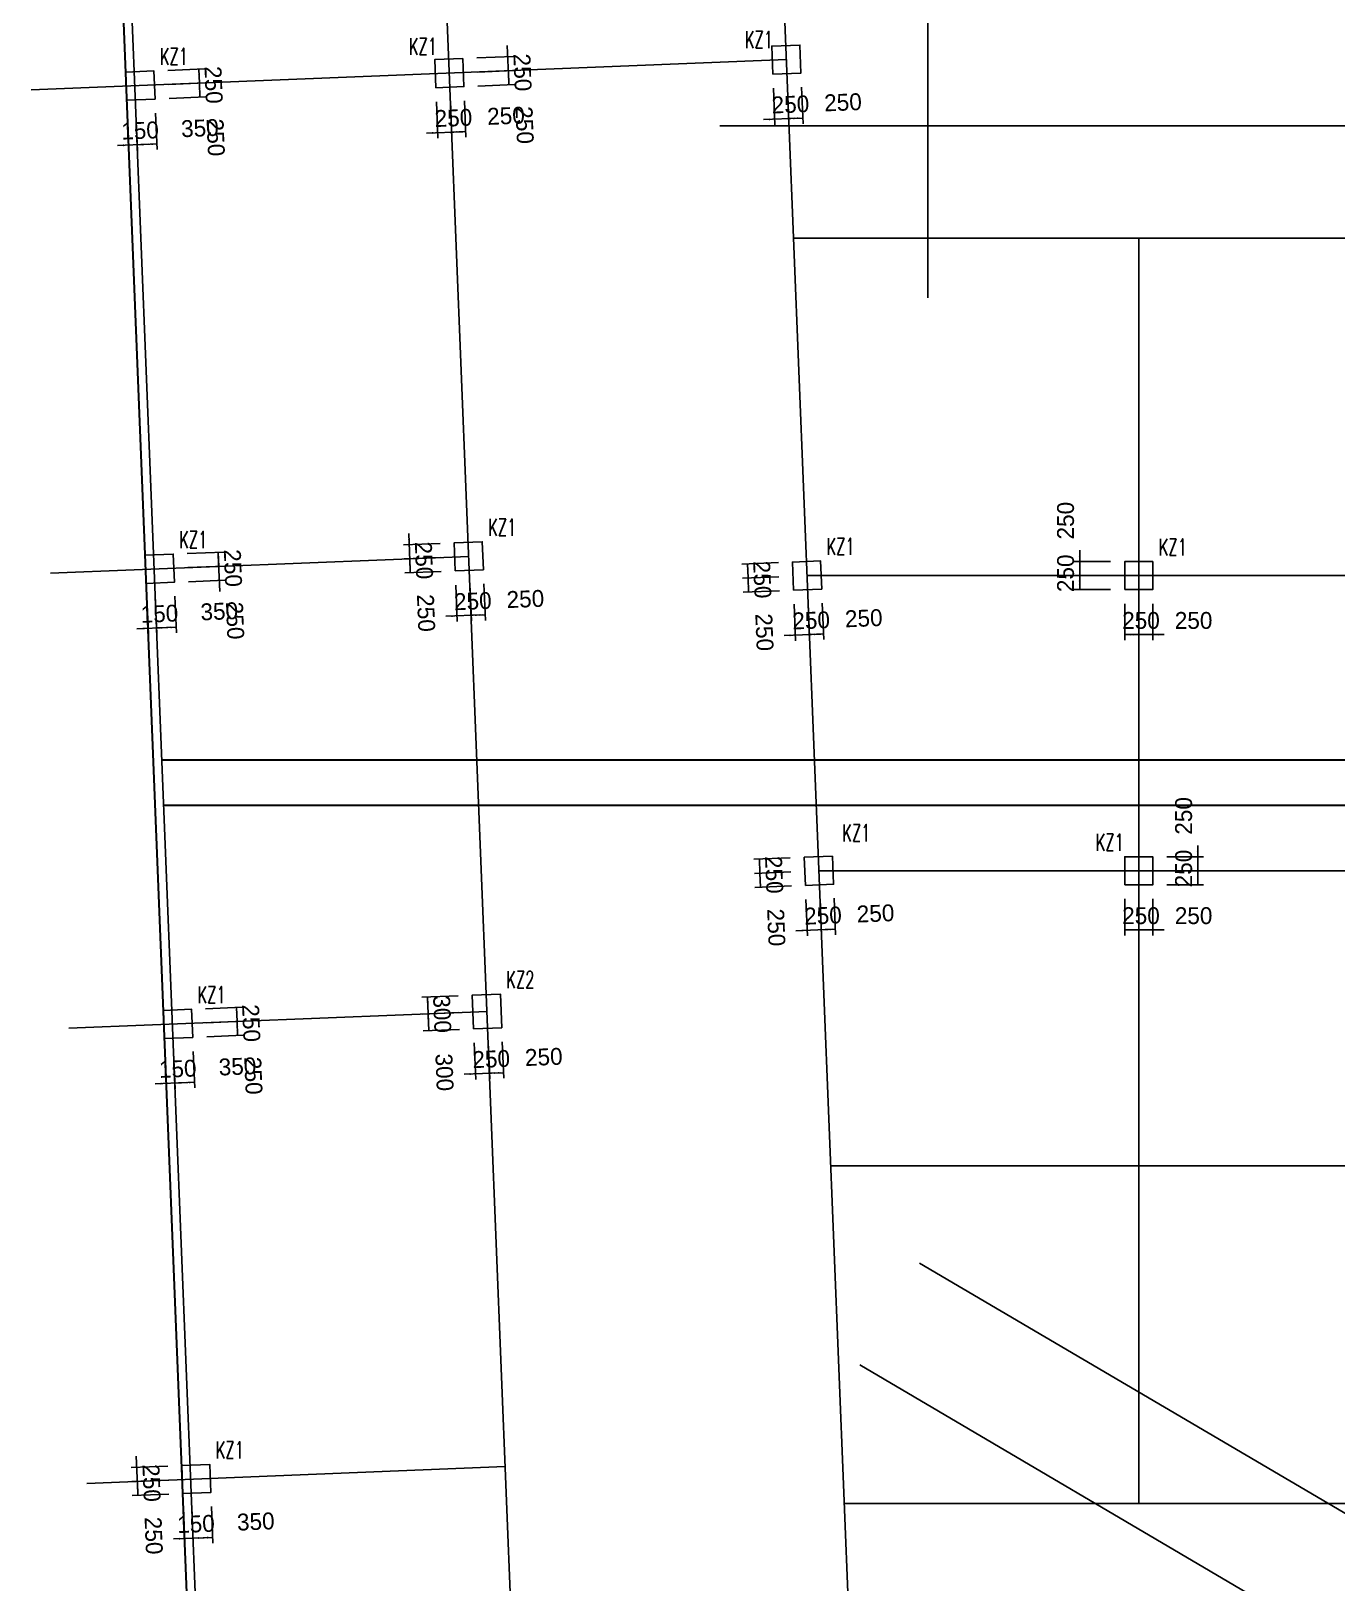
# Model space of a CAD drawing. Extents: x 387171 to 699106, y 11966 to 245688.
# Drawn here: x 475153 to 498384, y 189173 to 216772 of the extents above; entities that cross this region are included whole.
import ezdxf

# ---------------------------------------------------------------- set-up
doc = ezdxf.new("R2010")
doc.units = 0
doc.header["$LTSCALE"] = 100
doc.header["$MEASUREMENT"] = 0
for name, color, linetype in [('COLU', 7, 'Continuous'), ('DIM', 3, 'Continuous'), ('DOTE', 253, 'Continuous'), ('NUM', 7, 'Continuous'), ('Q-dote', 253, 'Continuous')]:
    doc.layers.add(name, color=color, linetype=linetype)
doc.styles.add('hztxt', font='hztxt')
doc.styles.get("Standard").update_dxf_attribs({"font": 'standard'})
doc.dimstyles.get("Standard").update_dxf_attribs({"dimtxt": 300, "dimasz": 100, "dimexe": 100, "dimexo": 250, "dimgap": 100, "dimtad": 0, "dimtoh": 1, "dimdec": 0, "dimdsep": 46, "dimcen": 0.09, "dimclrt": 7, "dimadec": 0, "dimazin": 0, "dimtfac": 1, "dimtdec": 4, "dimtofl": 0, "dimtmove": 0, "dimatfit": 3, "dimfxl": 1, "dimtolj": 1, "dimtzin": 0, "dimarcsym": 0})

# ---------------------------------------------------------------- blocks, each defined once
blk = doc.blocks.new('*D618')
at = {"layer": 'DIM', "color": 0, "linetype": 'ByBlock', "lineweight": -2}
for p, q in [((482365, 215513), (482391, 214864)), ((482615, 215523), (482641, 214874)), ((482187, 214956), (482836, 214982))]:
    blk.add_line(p, q, dxfattribs=at)
for points in [[(482387, 214964), (482288, 214943), (482286, 214976)], [(482637, 214974), (482736, 214994), (482737, 214961)]]:
    blk.add_solid(points, dxfattribs=at)
at = {"layer": 'DIM', "color": 7, "linetype": 'Continuous', "lineweight": -2, "insert": (482667, 215225), "char_height": 300, "width": 566.67, "attachment_point": 5, "rotation": 2.2988, "style": 'hztxt'}
blk.add_mtext('250', dxfattribs=at)
blk = doc.blocks.new('*D550')
at = {"layer": 'DIM', "color": 0, "linetype": 'ByBlock', "lineweight": -2}
for p, q in [((482615, 215523), (482641, 214874)), ((482864, 215533), (482890, 214884)), ((482637, 214974), (482886, 214984))]:
    blk.add_line(p, q, dxfattribs=at)
for points in [[(482886, 214984), (482787, 214963), (482786, 214996)], [(482637, 214974), (482736, 214994), (482737, 214961)]]:
    blk.add_solid(points, dxfattribs=at)
at = {"layer": 'DIM', "color": 7, "linetype": 'Continuous', "lineweight": -2, "insert": (483602, 215263), "char_height": 300, "width": 566.67, "attachment_point": 5, "rotation": 2.2988, "style": 'hztxt'}
blk.add_mtext('250', dxfattribs=at)
blk = doc.blocks.new('*D136')
at = {"layer": 'DIM', "color": 0, "linetype": 'ByBlock', "lineweight": -2}
for p, q in [((483094, 216043), (483744, 216069)), ((483654, 215815), (483644, 216065)), ((483104, 215793), (483754, 215819))]:
    blk.add_line(p, q, dxfattribs=at)
for points in [[(483644, 216065), (483664, 215966), (483631, 215964)], [(483654, 215815), (483633, 215914), (483666, 215916)]]:
    blk.add_solid(points, dxfattribs=at)
at = {"layer": 'DIM', "color": 7, "linetype": 'Continuous', "lineweight": -2, "insert": (483933, 215099), "char_height": 300, "width": 566.67, "attachment_point": 5, "rotation": 272.2988, "style": 'hztxt'}
blk.add_mtext('250', dxfattribs=at)
blk = doc.blocks.new('*D2693')
at = {"layer": 'DIM', "color": 0, "linetype": 'ByBlock', "lineweight": -2}
for p, q in [((483652, 215865), (483626, 216515)), ((483084, 216293), (483734, 216319)), ((483094, 216043), (483744, 216069))]:
    blk.add_line(p, q, dxfattribs=at)
for points in [[(483634, 216315), (483613, 216414), (483646, 216415)], [(483644, 216065), (483664, 215966), (483631, 215964)]]:
    blk.add_solid(points, dxfattribs=at)
at = {"layer": 'DIM', "color": 7, "linetype": 'Continuous', "lineweight": -2, "insert": (483895, 216035), "char_height": 300, "width": 566.67, "attachment_point": 5, "rotation": 272.2988, "style": 'hztxt'}
blk.add_mtext('250', dxfattribs=at)
blk = doc.blocks.new('*D2296')
at = {"layer": 'DIM', "color": 0, "linetype": 'ByBlock', "lineweight": -2}
for p, q in [((488360, 215754), (488386, 215104)), ((488610, 215764), (488636, 215114)), ((488182, 215196), (488832, 215222))]:
    blk.add_line(p, q, dxfattribs=at)
for points in [[(488382, 215204), (488283, 215184), (488281, 215217)], [(488632, 215214), (488731, 215235), (488732, 215202)]]:
    blk.add_solid(points, dxfattribs=at)
at = {"layer": 'DIM', "color": 7, "linetype": 'Continuous', "lineweight": -2, "insert": (488662, 215466), "char_height": 300, "width": 566.67, "attachment_point": 5, "rotation": 2.2988, "style": 'hztxt'}
blk.add_mtext('250', dxfattribs=at)
blk = doc.blocks.new('*D2214')
at = {"layer": 'DIM', "color": 0, "linetype": 'ByBlock', "lineweight": -2}
for p, q in [((488610, 215764), (488636, 215114)), ((488860, 215774), (488886, 215124)), ((488632, 215214), (488882, 215224))]:
    blk.add_line(p, q, dxfattribs=at)
for points in [[(488632, 215214), (488731, 215235), (488732, 215202)], [(488882, 215224), (488782, 215204), (488781, 215237)]]:
    blk.add_solid(points, dxfattribs=at)
at = {"layer": 'DIM', "color": 7, "linetype": 'Continuous', "lineweight": -2, "insert": (489597, 215503), "char_height": 300, "width": 566.67, "attachment_point": 5, "rotation": 2.2988, "style": 'hztxt'}
blk.add_mtext('250', dxfattribs=at)
blk = doc.blocks.new('*D2515')
at = {"layer": 'DIM', "color": 0, "linetype": 'ByBlock', "lineweight": -2}
for p, q in [((494608, 201338), (494608, 200688)), ((494858, 201338), (494858, 200688)), ((494608, 200788), (494858, 200788))]:
    blk.add_line(p, q, dxfattribs=at)
for points in [[(494608, 200788), (494708, 200805), (494708, 200771)], [(494858, 200788), (494758, 200771), (494758, 200805)]]:
    blk.add_solid(points, dxfattribs=at)
at = {"layer": 'DIM', "color": 7, "linetype": 'Continuous', "lineweight": -2, "insert": (494898, 201038), "char_height": 300, "width": 566.67, "attachment_point": 5, "style": 'hztxt'}
blk.add_mtext('250', dxfattribs=at)
blk = doc.blocks.new('*D2085')
at = {"layer": 'DIM', "color": 0, "linetype": 'ByBlock', "lineweight": -2}
for p, q in [((494858, 201338), (494858, 200688)), ((495108, 201338), (495108, 200688)), ((494658, 200788), (495308, 200788))]:
    blk.add_line(p, q, dxfattribs=at)
for points in [[(494858, 200788), (494758, 200771), (494758, 200805)], [(495108, 200788), (495208, 200805), (495208, 200771)]]:
    blk.add_solid(points, dxfattribs=at)
at = {"layer": 'DIM', "color": 7, "linetype": 'Continuous', "lineweight": -2, "insert": (495834, 201038), "char_height": 300, "width": 566.67, "attachment_point": 5, "style": 'hztxt'}
blk.add_mtext('250', dxfattribs=at)
blk = doc.blocks.new('*D1994')
at = {"layer": 'DIM', "color": 0, "linetype": 'ByBlock', "lineweight": -2}
for p, q in [((495358, 201838), (496008, 201838)), ((495908, 201588), (495908, 201838)), ((495358, 201588), (496008, 201588))]:
    blk.add_line(p, q, dxfattribs=at)
for points in [[(495908, 201838), (495925, 201738), (495891, 201738)], [(495908, 201588), (495891, 201688), (495925, 201688)]]:
    blk.add_solid(points, dxfattribs=at)
at = {"layer": 'DIM', "color": 7, "linetype": 'Continuous', "lineweight": -2, "insert": (495658, 201878), "char_height": 300, "width": 566.67, "attachment_point": 5, "rotation": 90, "style": 'hztxt'}
blk.add_mtext('250', dxfattribs=at)
blk = doc.blocks.new('*D1591')
at = {"layer": 'DIM', "color": 0, "linetype": 'ByBlock', "lineweight": -2}
for p, q in [((495358, 202088), (496008, 202088)), ((495908, 201638), (495908, 202288)), ((495358, 201838), (496008, 201838))]:
    blk.add_line(p, q, dxfattribs=at)
for points in [[(495908, 202088), (495891, 202188), (495925, 202188)], [(495908, 201838), (495925, 201738), (495891, 201738)]]:
    blk.add_solid(points, dxfattribs=at)
at = {"layer": 'DIM', "color": 7, "linetype": 'Continuous', "lineweight": -2, "insert": (495658, 202814), "char_height": 300, "width": 566.67, "attachment_point": 5, "rotation": 90, "style": 'hztxt'}
blk.add_mtext('250', dxfattribs=at)
blk = doc.blocks.new('*D1069')
at = {"layer": 'DIM', "color": 0, "linetype": 'ByBlock', "lineweight": -2}
for p, q in [((494358, 207338), (493708, 207338)), ((493808, 207538), (493808, 206888)), ((494358, 207088), (493708, 207088))]:
    blk.add_line(p, q, dxfattribs=at)
for points in [[(493808, 207338), (493791, 207438), (493825, 207438)], [(493808, 207088), (493825, 206988), (493791, 206988)]]:
    blk.add_solid(points, dxfattribs=at)
at = {"layer": 'DIM', "color": 7, "linetype": 'Continuous', "lineweight": -2, "insert": (493558, 208064), "char_height": 300, "width": 566.67, "attachment_point": 5, "rotation": 90, "style": 'hztxt'}
blk.add_mtext('250', dxfattribs=at)
blk = doc.blocks.new('*D651')
at = {"layer": 'DIM', "color": 0, "linetype": 'ByBlock', "lineweight": -2}
for p, q in [((494358, 207088), (493708, 207088)), ((493808, 207088), (493808, 206838)), ((494358, 206838), (493708, 206838))]:
    blk.add_line(p, q, dxfattribs=at)
for points in [[(493808, 207088), (493825, 206988), (493791, 206988)], [(493808, 206838), (493791, 206938), (493825, 206938)]]:
    blk.add_solid(points, dxfattribs=at)
at = {"layer": 'DIM', "color": 7, "linetype": 'Continuous', "lineweight": -2, "insert": (493558, 207128), "char_height": 300, "width": 566.67, "attachment_point": 5, "rotation": 90, "style": 'hztxt'}
blk.add_mtext('250', dxfattribs=at)
blk = doc.blocks.new('*D210')
at = {"layer": 'DIM', "color": 0, "linetype": 'ByBlock', "lineweight": -2}
for p, q in [((494608, 206588), (494608, 205938)), ((494858, 206588), (494858, 205938)), ((494608, 206038), (494858, 206038))]:
    blk.add_line(p, q, dxfattribs=at)
for points in [[(494608, 206038), (494708, 206055), (494708, 206021)], [(494858, 206038), (494758, 206021), (494758, 206055)]]:
    blk.add_solid(points, dxfattribs=at)
at = {"layer": 'DIM', "color": 7, "linetype": 'Continuous', "lineweight": -2, "insert": (494898, 206288), "char_height": 300, "width": 566.67, "attachment_point": 5, "style": 'hztxt'}
blk.add_mtext('250', dxfattribs=at)
blk = doc.blocks.new('*D177')
at = {"layer": 'DIM', "color": 0, "linetype": 'ByBlock', "lineweight": -2}
for p, q in [((494858, 206588), (494858, 205938)), ((495108, 206588), (495108, 205938)), ((494658, 206038), (495308, 206038))]:
    blk.add_line(p, q, dxfattribs=at)
for points in [[(494858, 206038), (494758, 206021), (494758, 206055)], [(495108, 206038), (495208, 206055), (495208, 206021)]]:
    blk.add_solid(points, dxfattribs=at)
at = {"layer": 'DIM', "color": 7, "linetype": 'Continuous', "lineweight": -2, "insert": (495834, 206288), "char_height": 300, "width": 566.67, "attachment_point": 5, "style": 'hztxt'}
blk.add_mtext('250', dxfattribs=at)
blk = doc.blocks.new('*D950')
at = {"layer": 'DIM', "color": 0, "linetype": 'ByBlock', "lineweight": -2}
for p, q in [((488448, 207318), (487799, 207292)), ((487899, 207296), (487909, 207046)), ((488458, 207068), (487809, 207042))]:
    blk.add_line(p, q, dxfattribs=at)
for points in [[(487899, 207296), (487919, 207196), (487886, 207195)], [(487909, 207046), (487888, 207145), (487922, 207146)]]:
    blk.add_solid(points, dxfattribs=at)
at = {"layer": 'DIM', "color": 7, "linetype": 'Continuous', "lineweight": -2, "insert": (488160, 207016), "char_height": 300, "width": 566.67, "attachment_point": 5, "rotation": 272.2988, "style": 'hztxt'}
blk.add_mtext('250', dxfattribs=at)
blk = doc.blocks.new('*D501')
at = {"layer": 'DIM', "color": 0, "linetype": 'ByBlock', "lineweight": -2}
for p, q in [((488458, 207068), (487809, 207042)), ((487909, 207046), (487919, 206796)), ((488468, 206818), (487819, 206792))]:
    blk.add_line(p, q, dxfattribs=at)
for points in [[(487909, 207046), (487930, 206947), (487896, 206945)], [(487919, 206796), (487898, 206895), (487932, 206897)]]:
    blk.add_solid(points, dxfattribs=at)
at = {"layer": 'DIM', "color": 7, "linetype": 'Continuous', "lineweight": -2, "insert": (488198, 206080), "char_height": 300, "width": 566.67, "attachment_point": 5, "rotation": 272.2988, "style": 'hztxt'}
blk.add_mtext('250', dxfattribs=at)
blk = doc.blocks.new('*D464')
at = {"layer": 'DIM', "color": 0, "linetype": 'ByBlock', "lineweight": -2}
for p, q in [((488728, 206578), (488754, 205929)), ((488978, 206588), (489004, 205939)), ((488551, 206021), (489200, 206047))]:
    blk.add_line(p, q, dxfattribs=at)
for points in [[(488750, 206029), (488651, 206008), (488650, 206041)], [(489000, 206039), (489099, 206059), (489101, 206026)]]:
    blk.add_solid(points, dxfattribs=at)
at = {"layer": 'DIM', "color": 7, "linetype": 'Continuous', "lineweight": -2, "insert": (489030, 206290), "char_height": 300, "width": 566.67, "attachment_point": 5, "rotation": 2.2988, "style": 'hztxt'}
blk.add_mtext('250', dxfattribs=at)
blk = doc.blocks.new('*D7')
at = {"layer": 'DIM', "color": 0, "linetype": 'ByBlock', "lineweight": -2}
for p, q in [((488978, 206588), (489004, 205939)), ((489228, 206598), (489254, 205949)), ((489000, 206039), (489250, 206049))]:
    blk.add_line(p, q, dxfattribs=at)
for points in [[(489000, 206039), (489099, 206059), (489101, 206026)], [(489250, 206049), (489151, 206028), (489149, 206061)]]:
    blk.add_solid(points, dxfattribs=at)
at = {"layer": 'DIM', "color": 7, "linetype": 'Continuous', "lineweight": -2, "insert": (489966, 206328), "char_height": 300, "width": 566.67, "attachment_point": 5, "rotation": 2.2988, "style": 'hztxt'}
blk.add_mtext('250', dxfattribs=at)
blk = doc.blocks.new('*D1529')
at = {"layer": 'DIM', "color": 0, "linetype": 'ByBlock', "lineweight": -2}
for p, q in [((477214, 206699), (477240, 206050)), ((477364, 206706), (477390, 206056)), ((477036, 206142), (477586, 206164))]:
    blk.add_line(p, q, dxfattribs=at)
for points in [[(477386, 206156), (477485, 206177), (477487, 206143)], [(477236, 206150), (477137, 206129), (477136, 206163)]]:
    blk.add_solid(points, dxfattribs=at)
at = {"layer": 'DIM', "color": 7, "linetype": 'Continuous', "lineweight": -2, "insert": (477437, 206408), "char_height": 300, "width": 476.67, "attachment_point": 5, "rotation": 2.2988, "style": 'hztxt'}
blk.add_mtext('150', dxfattribs=at)
blk = doc.blocks.new('*D1101')
at = {"layer": 'DIM', "color": 0, "linetype": 'ByBlock', "lineweight": -2}
for p, q in [((477714, 206720), (477740, 206070)), ((477364, 206706), (477390, 206056)), ((477386, 206156), (477736, 206170))]:
    blk.add_line(p, q, dxfattribs=at)
for points in [[(477386, 206156), (477485, 206177), (477487, 206143)], [(477736, 206170), (477637, 206149), (477635, 206183)]]:
    blk.add_solid(points, dxfattribs=at)
at = {"layer": 'DIM', "color": 7, "linetype": 'Continuous', "lineweight": -2, "insert": (478502, 206451), "char_height": 300, "width": 566.67, "attachment_point": 5, "rotation": 2.2988, "style": 'hztxt'}
blk.add_mtext('350', dxfattribs=at)
blk = doc.blocks.new('*D1023')
at = {"layer": 'DIM', "color": 0, "linetype": 'ByBlock', "lineweight": -2}
for p, q in [((478511, 206802), (478485, 207451)), ((477944, 207229), (478593, 207255)), ((477954, 206979), (478603, 207005))]:
    blk.add_line(p, q, dxfattribs=at)
for points in [[(478493, 207251), (478472, 207350), (478506, 207352)], [(478503, 207001), (478524, 206902), (478490, 206901)]]:
    blk.add_solid(points, dxfattribs=at)
at = {"layer": 'DIM', "color": 7, "linetype": 'Continuous', "lineweight": -2, "insert": (478782, 206286), "char_height": 300, "width": 566.67, "attachment_point": 5, "rotation": 272.2988, "style": 'hztxt'}
blk.add_mtext('250', dxfattribs=at)
blk = doc.blocks.new('*D607')
at = {"layer": 'DIM', "color": 0, "linetype": 'ByBlock', "lineweight": -2}
for p, q in [((477933, 207479), (478583, 207505)), ((478493, 207251), (478483, 207501)), ((477944, 207229), (478593, 207255))]:
    blk.add_line(p, q, dxfattribs=at)
for points in [[(478483, 207501), (478504, 207402), (478470, 207400)], [(478493, 207251), (478472, 207350), (478506, 207352)]]:
    blk.add_solid(points, dxfattribs=at)
at = {"layer": 'DIM', "color": 7, "linetype": 'Continuous', "lineweight": -2, "insert": (478744, 207221), "char_height": 300, "width": 566.67, "attachment_point": 5, "rotation": 272.2988, "style": 'hztxt'}
blk.add_mtext('250', dxfattribs=at)
blk = doc.blocks.new('*D163')
at = {"layer": 'DIM', "color": 0, "linetype": 'ByBlock', "lineweight": -2}
for p, q in [((481872, 207837), (481898, 207188)), ((482430, 207659), (481780, 207633)), ((482440, 207410), (481790, 207384))]:
    blk.add_line(p, q, dxfattribs=at)
for points in [[(481880, 207637), (481860, 207737), (481893, 207738)], [(481890, 207388), (481911, 207288), (481878, 207287)]]:
    blk.add_solid(points, dxfattribs=at)
at = {"layer": 'DIM', "color": 7, "linetype": 'Continuous', "lineweight": -2, "insert": (482142, 207357), "char_height": 300, "width": 566.67, "attachment_point": 5, "rotation": 272.2988, "style": 'hztxt'}
blk.add_mtext('250', dxfattribs=at)
blk = doc.blocks.new('*D126')
at = {"layer": 'DIM', "color": 0, "linetype": 'ByBlock', "lineweight": -2}
for p, q in [((482440, 207410), (481790, 207384)), ((481890, 207388), (481900, 207138)), ((482450, 207160), (481800, 207134))]:
    blk.add_line(p, q, dxfattribs=at)
for points in [[(481890, 207388), (481911, 207288), (481878, 207287)], [(481900, 207138), (481880, 207237), (481913, 207238)]]:
    blk.add_solid(points, dxfattribs=at)
at = {"layer": 'DIM', "color": 7, "linetype": 'Continuous', "lineweight": -2, "insert": (482179, 206422), "char_height": 300, "width": 566.67, "attachment_point": 5, "rotation": 272.2988, "style": 'hztxt'}
blk.add_mtext('250', dxfattribs=at)
blk = doc.blocks.new('*D2679')
at = {"layer": 'DIM', "color": 0, "linetype": 'ByBlock', "lineweight": -2}
for p, q in [((482710, 206920), (482736, 206271)), ((482960, 206930), (482986, 206281)), ((482532, 206363), (483181, 206389))]:
    blk.add_line(p, q, dxfattribs=at)
for points in [[(482732, 206371), (482633, 206350), (482631, 206383)], [(482982, 206381), (483081, 206401), (483082, 206368)]]:
    blk.add_solid(points, dxfattribs=at)
at = {"layer": 'DIM', "color": 7, "linetype": 'Continuous', "lineweight": -2, "insert": (483012, 206632), "char_height": 300, "width": 566.67, "attachment_point": 5, "rotation": 2.2988, "style": 'hztxt'}
blk.add_mtext('250', dxfattribs=at)
blk = doc.blocks.new('*D2284')
at = {"layer": 'DIM', "color": 0, "linetype": 'ByBlock', "lineweight": -2}
for p, q in [((482960, 206930), (482986, 206281)), ((483209, 206940), (483235, 206291)), ((482982, 206381), (483231, 206391))]:
    blk.add_line(p, q, dxfattribs=at)
for points in [[(482982, 206381), (483081, 206401), (483082, 206368)], [(483231, 206391), (483132, 206370), (483131, 206403)]]:
    blk.add_solid(points, dxfattribs=at)
at = {"layer": 'DIM', "color": 7, "linetype": 'Continuous', "lineweight": -2, "insert": (483947, 206670), "char_height": 300, "width": 566.67, "attachment_point": 5, "rotation": 2.2988, "style": 'hztxt'}
blk.add_mtext('250', dxfattribs=at)
blk = doc.blocks.new('*D2200')
at = {"layer": 'DIM', "color": 0, "linetype": 'ByBlock', "lineweight": -2}
for p, q in [((476869, 215293), (476895, 214643)), ((477019, 215299), (477045, 214649)), ((476691, 214735), (477241, 214757))]:
    blk.add_line(p, q, dxfattribs=at)
for points in [[(476891, 214743), (476792, 214722), (476791, 214756)], [(477041, 214749), (477140, 214770), (477142, 214736)]]:
    blk.add_solid(points, dxfattribs=at)
at = {"layer": 'DIM', "color": 7, "linetype": 'Continuous', "lineweight": -2, "insert": (477092, 215001), "char_height": 300, "width": 476.67, "attachment_point": 5, "rotation": 2.2988, "style": 'hztxt'}
blk.add_mtext('150', dxfattribs=at)
blk = doc.blocks.new('*D1764')
at = {"layer": 'DIM', "color": 0, "linetype": 'ByBlock', "lineweight": -2}
for p, q in [((477019, 215299), (477045, 214649)), ((477369, 215313), (477395, 214663)), ((477041, 214749), (477391, 214763))]:
    blk.add_line(p, q, dxfattribs=at)
for points in [[(477041, 214749), (477140, 214770), (477142, 214736)], [(477391, 214763), (477292, 214742), (477290, 214776)]]:
    blk.add_solid(points, dxfattribs=at)
at = {"layer": 'DIM', "color": 7, "linetype": 'Continuous', "lineweight": -2, "insert": (478157, 215044), "char_height": 300, "width": 566.67, "attachment_point": 5, "rotation": 2.2988, "style": 'hztxt'}
blk.add_mtext('350', dxfattribs=at)
blk = doc.blocks.new('*D1317')
at = {"layer": 'DIM', "color": 0, "linetype": 'ByBlock', "lineweight": -2}
for p, q in [((477599, 215822), (478248, 215848)), ((478158, 215595), (478148, 215844)), ((477609, 215572), (478258, 215599))]:
    blk.add_line(p, q, dxfattribs=at)
for points in [[(478148, 215844), (478169, 215745), (478135, 215744)], [(478158, 215595), (478137, 215694), (478171, 215695)]]:
    blk.add_solid(points, dxfattribs=at)
at = {"layer": 'DIM', "color": 7, "linetype": 'Continuous', "lineweight": -2, "insert": (478437, 214879), "char_height": 300, "width": 566.67, "attachment_point": 5, "rotation": 272.2988, "style": 'hztxt'}
blk.add_mtext('250', dxfattribs=at)
blk = doc.blocks.new('*D894')
at = {"layer": 'DIM', "color": 0, "linetype": 'ByBlock', "lineweight": -2}
for p, q in [((477589, 216072), (478238, 216098)), ((477599, 215822), (478248, 215848)), ((478148, 215844), (478138, 216094))]:
    blk.add_line(p, q, dxfattribs=at)
for points in [[(478138, 216094), (478159, 215995), (478125, 215994)], [(478148, 215844), (478127, 215944), (478161, 215945)]]:
    blk.add_solid(points, dxfattribs=at)
at = {"layer": 'DIM', "color": 7, "linetype": 'Continuous', "lineweight": -2, "insert": (478400, 215814), "char_height": 300, "width": 566.67, "attachment_point": 5, "rotation": 272.2988, "style": 'hztxt'}
blk.add_mtext('250', dxfattribs=at)
blk = doc.blocks.new('*D807')
at = {"layer": 'DIM', "color": 0, "linetype": 'ByBlock', "lineweight": -2}
for p, q in [((477026, 191430), (477053, 190780)), ((477584, 191252), (476935, 191226)), ((477594, 191002), (476945, 190976))]:
    blk.add_line(p, q, dxfattribs=at)
for points in [[(477035, 191230), (477014, 191329), (477047, 191330)], [(477045, 190980), (477065, 190881), (477032, 190879)]]:
    blk.add_solid(points, dxfattribs=at)
at = {"layer": 'DIM', "color": 7, "linetype": 'Continuous', "lineweight": -2, "insert": (477296, 190950), "char_height": 300, "width": 566.67, "attachment_point": 5, "rotation": 272.2988, "style": 'hztxt'}
blk.add_mtext('250', dxfattribs=at)
blk = doc.blocks.new('*D718')
at = {"layer": 'DIM', "color": 0, "linetype": 'ByBlock', "lineweight": -2}
for p, q in [((477594, 191002), (476945, 190976)), ((477604, 190752), (476955, 190726)), ((477045, 190980), (477055, 190730))]:
    blk.add_line(p, q, dxfattribs=at)
for points in [[(477045, 190980), (477065, 190881), (477032, 190879)], [(477055, 190730), (477034, 190829), (477067, 190831)]]:
    blk.add_solid(points, dxfattribs=at)
at = {"layer": 'DIM', "color": 7, "linetype": 'Continuous', "lineweight": -2, "insert": (477334, 190014), "char_height": 300, "width": 566.67, "attachment_point": 5, "rotation": 272.2988, "style": 'hztxt'}
blk.add_mtext('250', dxfattribs=at)
blk = doc.blocks.new('*D276')
at = {"layer": 'DIM', "color": 0, "linetype": 'ByBlock', "lineweight": -2}
for p, q in [((477864, 190513), (477890, 189863)), ((478014, 190519), (478040, 189869)), ((477686, 189955), (478236, 189977))]:
    blk.add_line(p, q, dxfattribs=at)
for points in [[(477886, 189963), (477787, 189942), (477785, 189976)], [(478036, 189969), (478135, 189990), (478136, 189956)]]:
    blk.add_solid(points, dxfattribs=at)
at = {"layer": 'DIM', "color": 7, "linetype": 'Continuous', "lineweight": -2, "insert": (478087, 190221), "char_height": 300, "width": 476.67, "attachment_point": 5, "rotation": 2.2988, "style": 'hztxt'}
blk.add_mtext('150', dxfattribs=at)
blk = doc.blocks.new('*D245')
at = {"layer": 'DIM', "color": 0, "linetype": 'ByBlock', "lineweight": -2}
for p, q in [((478014, 190519), (478040, 189869)), ((478364, 190533), (478390, 189883)), ((478036, 189969), (478386, 189983))]:
    blk.add_line(p, q, dxfattribs=at)
for points in [[(478036, 189969), (478135, 189990), (478136, 189956)], [(478386, 189983), (478286, 189962), (478285, 189996)]]:
    blk.add_solid(points, dxfattribs=at)
at = {"layer": 'DIM', "color": 7, "linetype": 'Continuous', "lineweight": -2, "insert": (479151, 190264), "char_height": 300, "width": 566.67, "attachment_point": 5, "rotation": 2.2988, "style": 'hztxt'}
blk.add_mtext('350', dxfattribs=at)
blk = doc.blocks.new('*D2661')
at = {"layer": 'DIM', "color": 0, "linetype": 'ByBlock', "lineweight": -2}
for p, q in [((477539, 198606), (477565, 197957)), ((477689, 198612), (477715, 197963)), ((477361, 198048), (477911, 198070))]:
    blk.add_line(p, q, dxfattribs=at)
for points in [[(477561, 198056), (477462, 198036), (477461, 198069)], [(477711, 198062), (477810, 198083), (477812, 198050)]]:
    blk.add_solid(points, dxfattribs=at)
at = {"layer": 'DIM', "color": 7, "linetype": 'Continuous', "lineweight": -2, "insert": (477762, 198315), "char_height": 300, "width": 476.67, "attachment_point": 5, "rotation": 2.2988, "style": 'hztxt'}
blk.add_mtext('150', dxfattribs=at)
blk = doc.blocks.new('*D2212')
at = {"layer": 'DIM', "color": 0, "linetype": 'ByBlock', "lineweight": -2}
for p, q in [((477689, 198612), (477715, 197963)), ((478039, 198626), (478065, 197977)), ((477711, 198062), (478061, 198077))]:
    blk.add_line(p, q, dxfattribs=at)
for points in [[(477711, 198062), (477810, 198083), (477812, 198050)], [(478061, 198077), (477961, 198056), (477960, 198089)]]:
    blk.add_solid(points, dxfattribs=at)
at = {"layer": 'DIM', "color": 7, "linetype": 'Continuous', "lineweight": -2, "insert": (478826, 198357), "char_height": 300, "width": 566.67, "attachment_point": 5, "rotation": 2.2988, "style": 'hztxt'}
blk.add_mtext('350', dxfattribs=at)
blk = doc.blocks.new('*D2175')
at = {"layer": 'DIM', "color": 0, "linetype": 'ByBlock', "lineweight": -2}
for p, q in [((478268, 199136), (478918, 199162)), ((478828, 198908), (478818, 199158)), ((478278, 198886), (478928, 198912))]:
    blk.add_line(p, q, dxfattribs=at)
for points in [[(478818, 199158), (478839, 199059), (478805, 199057)], [(478828, 198908), (478807, 199007), (478841, 199009)]]:
    blk.add_solid(points, dxfattribs=at)
at = {"layer": 'DIM', "color": 7, "linetype": 'Continuous', "lineweight": -2, "insert": (479107, 198192), "char_height": 300, "width": 566.67, "attachment_point": 5, "rotation": 272.2988, "style": 'hztxt'}
blk.add_mtext('250', dxfattribs=at)
blk = doc.blocks.new('*D1705')
at = {"layer": 'DIM', "color": 0, "linetype": 'ByBlock', "lineweight": -2}
for p, q in [((478258, 199385), (478908, 199412)), ((478818, 199158), (478808, 199408)), ((478268, 199136), (478918, 199162))]:
    blk.add_line(p, q, dxfattribs=at)
for points in [[(478808, 199408), (478829, 199308), (478795, 199307)], [(478818, 199158), (478797, 199257), (478831, 199258)]]:
    blk.add_solid(points, dxfattribs=at)
at = {"layer": 'DIM', "color": 7, "linetype": 'Continuous', "lineweight": -2, "insert": (479069, 199128), "char_height": 300, "width": 566.67, "attachment_point": 5, "rotation": 272.2988, "style": 'hztxt'}
blk.add_mtext('250', dxfattribs=at)
blk = doc.blocks.new('*D1296')
at = {"layer": 'DIM', "color": 0, "linetype": 'ByBlock', "lineweight": -2}
for p, q in [((482753, 199616), (482103, 199590)), ((482203, 199594), (482215, 199294)), ((482765, 199316), (482115, 199290))]:
    blk.add_line(p, q, dxfattribs=at)
for points in [[(482203, 199594), (482224, 199495), (482191, 199493)], [(482215, 199294), (482195, 199393), (482228, 199395)]]:
    blk.add_solid(points, dxfattribs=at)
at = {"layer": 'DIM', "color": 7, "linetype": 'Continuous', "lineweight": -2, "insert": (482466, 199289), "char_height": 300, "width": 566.67, "attachment_point": 5, "rotation": 272.2988, "style": 'hztxt'}
blk.add_mtext('300', dxfattribs=at)
blk = doc.blocks.new('*D1204')
at = {"layer": 'DIM', "color": 0, "linetype": 'ByBlock', "lineweight": -2}
for p, q in [((482765, 199316), (482115, 199290)), ((482215, 199294), (482227, 198994)), ((482777, 199016), (482127, 198990))]:
    blk.add_line(p, q, dxfattribs=at)
for points in [[(482215, 199294), (482236, 199195), (482203, 199194)], [(482227, 198994), (482207, 199094), (482240, 199095)]]:
    blk.add_solid(points, dxfattribs=at)
at = {"layer": 'DIM', "color": 7, "linetype": 'Continuous', "lineweight": -2, "insert": (482507, 198254), "char_height": 300, "width": 566.67, "attachment_point": 5, "rotation": 272.2988, "style": 'hztxt'}
blk.add_mtext('300', dxfattribs=at)
blk = doc.blocks.new('*D788')
at = {"layer": 'DIM', "color": 0, "linetype": 'ByBlock', "lineweight": -2}
for p, q in [((483037, 198777), (483063, 198127)), ((483286, 198787), (483313, 198137)), ((482859, 198219), (483508, 198245))]:
    blk.add_line(p, q, dxfattribs=at)
for points in [[(483059, 198227), (482959, 198206), (482958, 198240)], [(483308, 198237), (483408, 198258), (483409, 198225)]]:
    blk.add_solid(points, dxfattribs=at)
at = {"layer": 'DIM', "color": 7, "linetype": 'Continuous', "lineweight": -2, "insert": (483339, 198489), "char_height": 300, "width": 566.67, "attachment_point": 5, "rotation": 2.2988, "style": 'hztxt'}
blk.add_mtext('250', dxfattribs=at)
blk = doc.blocks.new('*D335')
at = {"layer": 'DIM', "color": 0, "linetype": 'ByBlock', "lineweight": -2}
for p, q in [((483286, 198787), (483313, 198137)), ((483536, 198797), (483562, 198147)), ((483308, 198237), (483558, 198247))]:
    blk.add_line(p, q, dxfattribs=at)
for points in [[(483308, 198237), (483408, 198258), (483409, 198225)], [(483558, 198247), (483459, 198227), (483458, 198260)]]:
    blk.add_solid(points, dxfattribs=at)
at = {"layer": 'DIM', "color": 7, "linetype": 'Continuous', "lineweight": -2, "insert": (484274, 198526), "char_height": 300, "width": 566.67, "attachment_point": 5, "rotation": 2.2988, "style": 'hztxt'}
blk.add_mtext('250', dxfattribs=at)
blk = doc.blocks.new('*D1383')
at = {"layer": 'DIM', "color": 0, "linetype": 'ByBlock', "lineweight": -2}
for p, q in [((488659, 202068), (488010, 202042)), ((488110, 202046), (488120, 201796)), ((488669, 201818), (488020, 201792))]:
    blk.add_line(p, q, dxfattribs=at)
for points in [[(488110, 202046), (488130, 201946), (488097, 201945)], [(488120, 201796), (488099, 201895), (488132, 201896)]]:
    blk.add_solid(points, dxfattribs=at)
at = {"layer": 'DIM', "color": 7, "linetype": 'Continuous', "lineweight": -2, "insert": (488371, 201766), "char_height": 300, "width": 566.67, "attachment_point": 5, "rotation": 272.2988, "style": 'hztxt'}
blk.add_mtext('250', dxfattribs=at)
blk = doc.blocks.new('*D953')
at = {"layer": 'DIM', "color": 0, "linetype": 'ByBlock', "lineweight": -2}
for p, q in [((488669, 201818), (488020, 201792)), ((488120, 201796), (488130, 201546)), ((488679, 201568), (488030, 201542))]:
    blk.add_line(p, q, dxfattribs=at)
for points in [[(488120, 201796), (488140, 201697), (488107, 201695)], [(488130, 201546), (488109, 201645), (488142, 201647)]]:
    blk.add_solid(points, dxfattribs=at)
at = {"layer": 'DIM', "color": 7, "linetype": 'Continuous', "lineweight": -2, "insert": (488409, 200830), "char_height": 300, "width": 566.67, "attachment_point": 5, "rotation": 272.2988, "style": 'hztxt'}
blk.add_mtext('250', dxfattribs=at)
blk = doc.blocks.new('*D506')
at = {"layer": 'DIM', "color": 0, "linetype": 'ByBlock', "lineweight": -2}
for p, q in [((488939, 201328), (488965, 200679)), ((489189, 201338), (489215, 200689)), ((488761, 200771), (489411, 200797))]:
    blk.add_line(p, q, dxfattribs=at)
for points in [[(488961, 200779), (488862, 200758), (488861, 200791)], [(489211, 200789), (489310, 200809), (489311, 200776)]]:
    blk.add_solid(points, dxfattribs=at)
at = {"layer": 'DIM', "color": 7, "linetype": 'Continuous', "lineweight": -2, "insert": (489241, 201040), "char_height": 300, "width": 566.67, "attachment_point": 5, "rotation": 2.2988, "style": 'hztxt'}
blk.add_mtext('250', dxfattribs=at)
blk = doc.blocks.new('*D468')
at = {"layer": 'DIM', "color": 0, "linetype": 'ByBlock', "lineweight": -2}
for p, q in [((489189, 201338), (489215, 200689)), ((489439, 201348), (489465, 200699)), ((489211, 200789), (489461, 200799))]:
    blk.add_line(p, q, dxfattribs=at)
for points in [[(489211, 200789), (489310, 200809), (489311, 200776)], [(489461, 200799), (489361, 200778), (489360, 200811)]]:
    blk.add_solid(points, dxfattribs=at)
at = {"layer": 'DIM', "color": 7, "linetype": 'Continuous', "lineweight": -2, "insert": (490176, 201078), "char_height": 300, "width": 566.67, "attachment_point": 5, "rotation": 2.2988, "style": 'hztxt'}
blk.add_mtext('250', dxfattribs=at)
blk = doc.blocks.new('1')
at = {"layer": 'DOTE'}
blk.add_line((458698, 592855), (587451, 458371), dxfattribs=at)
blk = doc.blocks.new('后浇带现场')
at = {"color": 6, "lineweight": 30}
blk.add_lwpolyline([(660511, 730049), (710056, 730049), (710057, 730849), (660479, 730849)], dxfattribs=at)
at = {"layer": 'Q-dote'}
blk.add_line((659263, 761135), (666731, 575100), dxfattribs=at)
at = {"color": 1, "lineweight": 30, "rotation": 318.5460777723208}
blk.add_blockref('1', (-77006, 620463), dxfattribs=at)

msp = doc.modelspace()

# ---------------------------------------------------------------- linework, layer by layer
at = {"color": 6, "lineweight": 30}
msp.add_lwpolyline([(476181.3, 232428.8), (494258.1, 233154.4), (494258.1, 231537.9), (540808.1, 231537.9), (540808.1, 232387.9), (590208.1, 232387.9), (590208.1, 232187.9), (593108.1, 232187.9), (593108.1, 230737.9), (608058.1, 230737.9), (608058.1, 231687.9), (648158.1, 231687.9), (648158.1, 230737.9), (657058.1, 230737.9), (657158.1, 196187.9), (658248.2, 196187.9), (663075.9, 83077.9), (659946, 47787.8), (654318.1, 48286.9), (653832.2, 42808.4), (496133.5, 56794.9), (482757.4, 68610.1), (476181.3, 232428.8)], dxfattribs=at)
at = {"layer": 'COLU'}
for points in [[(488349.9, 216003.6), (488849.5, 216023.7), (488829.5, 216523.3), (488329.9, 216503.2)], [(482354.8, 215763), (482854.4, 215783), (482834.3, 216282.6), (482334.7, 216262.6)], [(476859.2, 215542.4), (477358.8, 215562.4), (477338.7, 216062), (476839.1, 216042)], [(482699.7, 207169.9), (483199.3, 207190), (483179.3, 207689.6), (482679.7, 207669.5)], [(477204.1, 206949.3), (477703.7, 206969.4), (477683.7, 207469), (477184.1, 207448.9)], [(488718.3, 206828.1), (489217.9, 206848.2), (489197.8, 207347.8), (488698.2, 207327.7)], [(494608.1, 206837.9), (495108.1, 206837.9), (495108.1, 207337.9), (494608.1, 207337.9)], [(488929, 201578.1), (489428.6, 201598.2), (489408.6, 202097.8), (488909, 202077.7)], [(494608.1, 201587.9), (495108.1, 201587.9), (495108.1, 202087.9), (494608.1, 202087.9)], [(483026.6, 199026.5), (483526.2, 199046.5), (483502.1, 199646), (483002.5, 199626)], [(477529, 198855.8), (478028.6, 198875.9), (478008.6, 199375.5), (477509, 199355.4)], [(477853.9, 190762.3), (478353.5, 190782.4), (478333.5, 191282), (477833.9, 191261.9)]]:
    msp.add_lwpolyline(points, close=True, dxfattribs=at)
at = {"layer": 'DOTE'}
for p, q in [((481860.1, 234317.6), (489328.1, 48282.5)), ((495323.3, 48523.1), (487855.3, 234558.3)), ((491108.1, 234364.9), (491108.1, 212028.2)), ((476264.6, 234093), (483732.6, 48057.9)), ((488589.7, 216263.5), (475153.1, 215724.1)), ((487407, 215087.9), (518008.1, 215087.9)), ((488717.2, 213087.9), (664518.6, 213087.9)), ((494858.1, 213087.9), (494858.1, 190587.9)), ((482939.5, 207429.7), (475498.1, 207131)), ((488958, 207087.9), (664518.6, 207087.9)), ((489178.8, 201837.9), (546133.1, 201837.9)), ((483264.4, 199336.3), (475822.9, 199037.5)), ((489379.5, 196587.9), (534043.3, 196587.9)), ((490960.9, 194859.3), (536912.8, 167840.5)), ((489896.5, 193049), (523813.7, 173106.4)), ((483589.3, 191242.8), (476147.8, 190944.1)), ((534043.3, 190587.9), (489620.4, 190587.9))]:
    msp.add_line(p, q, dxfattribs=at)

# ---------------------------------------------------------------- block references
at = {"color": 3, "lineweight": 30}
msp.add_blockref('后浇带现场', (-182998.7, -527042.1), dxfattribs=at)

# ---------------------------------------------------------------- texts
at = {"layer": 'NUM', "color": 200, "width": 0.7}
for s, p in [('KZ1', (487852.2, 216469.3)), ('KZ1', (477444.8, 216168.1)), ('KZ1', (481874.5, 216345.9)), ('KZ1', (477789.7, 207575)), ('KZ1', (483285.3, 207795.6)), ('KZ1', (489303.9, 207453.8)), ('KZ1', (495214.1, 207444)), ('KZ1', (489584.8, 202361.5)), ('KZ1', (494093.3, 202194)), ('KZ2', (483608.2, 199752.1)), ('KZ1', (478114.6, 199481.5)), ('KZ1', (478439.5, 191388.1))]:
    msp.add_text(s, height=300, dxfattribs=at).set_placement(p)

# ---------------------------------------------------------------- dimensions: what is measured, and where the dimension line sits
at = {"layer": 'DIM', "color": 200}
for p1, p2, picture, middle in [((482844.3, 216032.8), (482834.3, 216282.6), '*D2693', (483874.7, 216542.7)), ((477348.8, 215812.2), (477338.7, 216062), '*D894', (478379.1, 216322)), ((477358.8, 215562.4), (477348.8, 215812.2), '*D1317', (478416.7, 215386.6)), ((482854.4, 215783), (482844.3, 216032.8), '*D136', (483912.3, 215607.3)), ((488349.9, 216003.6), (488599.7, 216013.7), '*D2296', (488154.1, 215445.3)), ((488599.7, 216013.7), (488849.5, 216023.7), '*D2214', (489089.5, 215482.9)), ((476859.2, 215542.4), (477009.1, 215548.4), '*D2200', (476679.5, 214984.7)), ((477009.1, 215548.4), (477358.8, 215562.4), '*D1764', (477598.7, 215021.6)), ((482354.8, 215763), (482604.6, 215773), '*D618', (482158.9, 215204.7)), ((482604.6, 215773), (482854.4, 215783), '*D550', (483094.3, 215242.2)), ((494608.1, 207337.9), (494608.1, 207087.9), '*D1069', (493558.1, 207556)), ((482679.7, 207669.5), (482689.7, 207419.7), '*D163', (482121.3, 207865.3)), ((477693.7, 207219.2), (477683.7, 207469), '*D607', (478724.1, 207729)), ((477703.7, 206969.4), (477693.7, 207219.2), '*D1023', (478761.6, 206793.6)), ((482689.7, 207419.7), (482699.7, 207169.9), '*D126', (482158.9, 206929.9)), ((488698.2, 207327.7), (488708.2, 207077.9), '*D950', (488139.9, 207523.5)), ((494608.1, 207087.9), (494608.1, 206837.9), '*D651', (493558.1, 206619.9)), ((482699.7, 207169.9), (482949.5, 207179.9), '*D2679', (482503.9, 206611.6)), ((482949.5, 207179.9), (483199.3, 207190), '*D2284', (483439.3, 206649.2)), ((488708.2, 207077.9), (488718.3, 206828.1), '*D501', (488177.5, 206588.1)), ((477204.1, 206949.3), (477354, 206955.3), '*D1529', (477024.4, 206391.6)), ((477354, 206955.3), (477703.7, 206969.4), '*D1101', (477943.7, 206428.5)), ((488718.3, 206828.1), (488968.1, 206838.1), '*D464', (488522.4, 206269.8)), ((488968.1, 206838.1), (489217.9, 206848.2), '*D7', (489457.8, 206307.3)), ((494608.1, 206837.9), (494858.1, 206837.9), '*D210', (494390, 206287.9)), ((494858.1, 206837.9), (495108.1, 206837.9), '*D177', (495326.1, 206287.9)), ((495108.1, 201837.9), (495108.1, 202087.9), '*D1591', (495658.1, 202306)), ((488909, 202077.7), (488919, 201827.9), '*D1383', (488350.7, 202273.5)), ((495108.1, 201587.9), (495108.1, 201837.9), '*D1994', (495658.1, 201369.9)), ((488919, 201827.9), (488929, 201578.1), '*D953', (488388.2, 201338.1)), ((488929, 201578.1), (489178.8, 201588.1), '*D506', (488733.2, 201019.8)), ((489178.8, 201588.1), (489428.6, 201598.2), '*D468', (489668.6, 201057.3)), ((494608.1, 201587.9), (494858.1, 201587.9), '*D2515', (494390, 201037.9)), ((494858.1, 201587.9), (495108.1, 201587.9), '*D2085', (495326.1, 201037.9)), ((483002.5, 199626), (483014.6, 199326.2), '*D1296', (482444.2, 199821.8)), ((478018.6, 199125.7), (478008.6, 199375.5), '*D1705', (479049, 199635.5)), ((483014.6, 199326.2), (483026.6, 199026.5), '*D1204', (482485.8, 198786.5)), ((478028.6, 198875.9), (478018.6, 199125.7), '*D2175', (479086.5, 198700.1)), ((483026.6, 199026.5), (483276.4, 199036.5), '*D788', (482830.8, 198468.2)), ((483276.4, 199036.5), (483526.2, 199046.5), '*D335', (483766.2, 198505.7)), ((477529, 198855.8), (477678.9, 198861.8), '*D2661', (477349.3, 198298.2)), ((477678.9, 198861.8), (478028.6, 198875.9), '*D2212', (478268.6, 198335.1)), ((477833.9, 191261.9), (477843.9, 191012.1), '*D807', (477275.6, 191457.8)), ((477843.9, 191012.1), (477853.9, 190762.3), '*D718', (477313.1, 190522.4)), ((477853.9, 190762.3), (478003.8, 190768.4), '*D276', (477674.2, 190204.7)), ((478003.8, 190768.4), (478353.5, 190782.4), '*D245', (478593.5, 190241.6))]:
    dim = msp.add_aligned_dim(p1=p1, p2=p2, distance=-800, dimstyle='Standard', dxfattribs=at)
    dim.commit()
    dim.dimension.update_dxf_attribs({"geometry": picture, "text_midpoint": middle})

doc.saveas('drawing.dxf')
